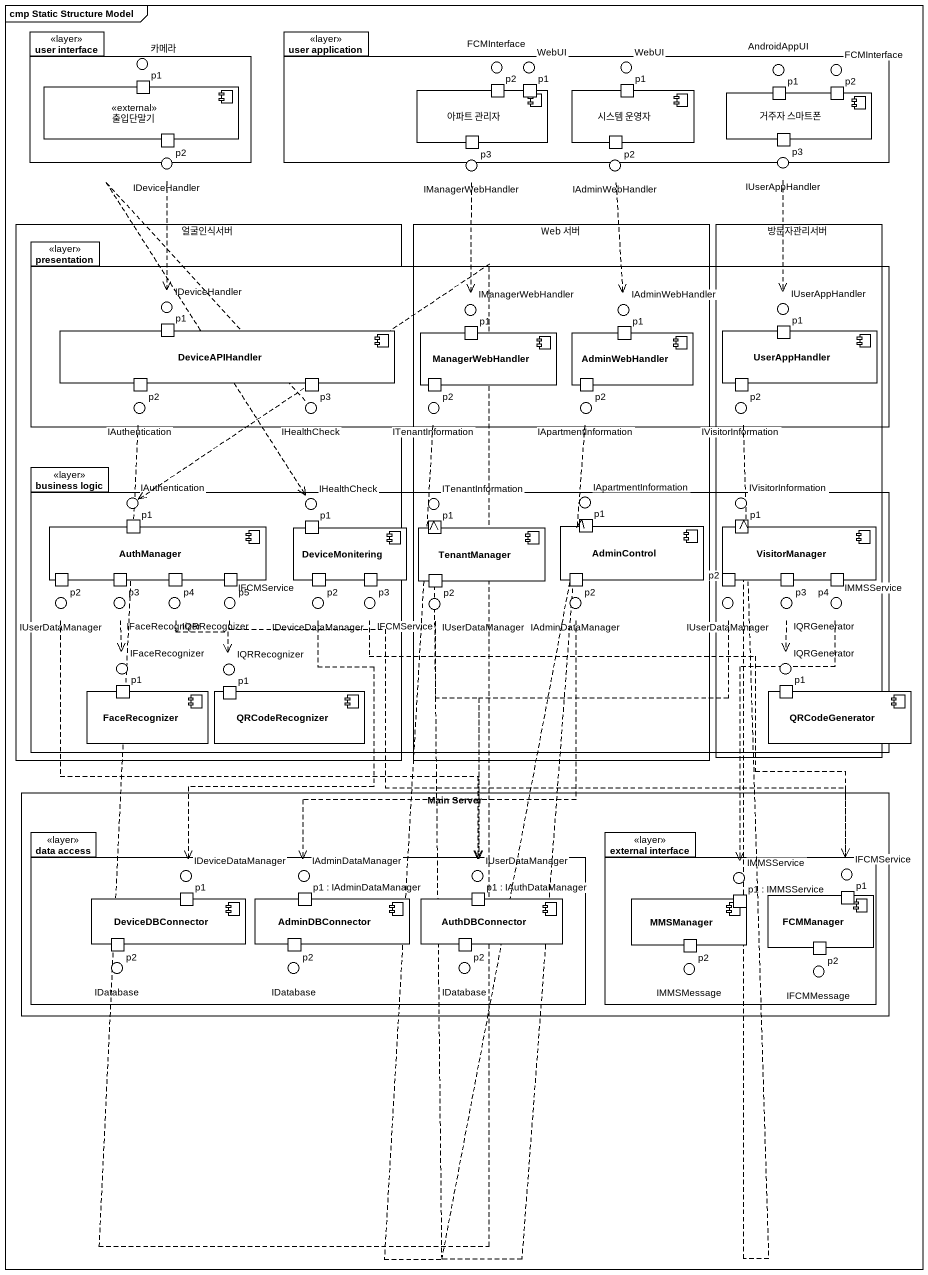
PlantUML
@startuml
mainframe cmp Static Structure Model
package "user interface" as user_interface <<layer>> {
  component 출입단말기 <<external>> {
    port p1
    port "p2" as p2_3
  }
}
package "user application" as user_application <<layer>> {
  component "아파트 관리자" as 아파트_관리자 {
    port p2
    port "p1" as p1_2
    port p3
  }
  component "시스템 운영자" as 시스템_운영자 {
    port "p1" as p1_3
    port "p2" as p2_4
  }
  component "거주자 스마트폰" as 거주자_스마트폰 {
    port "p1" as p1_4
    port "p2" as p2_2
    port "p3" as p3_2
  }
}
() 카메라
() FCMInterface
() WebUI
() "WebUI" as WebUI_2
() AndroidAppUI
() "FCMInterface" as FCMInterface_2
() IDeviceHandler
() IManagerWebHandler
() IAdminWebHandler
() IUserAppHandler
rectangle 얼굴인식서버 {
  component AuthManager {
    port "p1" as p1_9
    port "p2" as p2_9
    port "p3" as p3_4
    port p4
    port p5
  }
  component FaceRecognizer {
    port "p1" as p1_14
  }
  component QRCodeRecognizer {
    port "p1" as p1_15
  }
}
rectangle "Web 서버" as Web_서버 {
  component ManagerWebHandler {
    port "p1" as p1_6
    port "p2" as p2_6
  }
  component AdminWebHandler {
    port "p1" as p1_7
    port "p2" as p2_7
  }
  component TenantManager {
    port "p1" as p1_11
    port "p2" as p2_11
  }
  component AdminControl {
    port "p1" as p1_12
    port "p2" as p2_12
  }
}
rectangle 방문자관리서버 {
  component UserAppHandler {
    port "p1" as p1_8
    port "p2" as p2_8
  }
  component VisitorManager {
    port "p1" as p1_13
    port "p2" as p2_13
    port "p3" as p3_6
    port "p4" as p4_2
  }
}
package presentation <<layer>> {
  component DeviceAPIHandler {
    port "p1" as p1_5
    port "p2" as p2_5
    port "p3" as p3_3
  }
}
() "IDeviceHandler" as IDeviceHandler_2
() "IManagerWebHandler" as IManagerWebHandler_2
() "IAdminWebHandler" as IAdminWebHandler_2
() "IUserAppHandler" as IUserAppHandler_2
() IAuthentication
() IHealthCheck
() ITenantInformation
() IApartmentInformation
() IVisitorInformation
package "business logic" as business_logic <<layer>> {
  component DeviceMonitering {
    port "p1" as p1_10
    port "p2" as p2_10
    port "p3" as p3_5
  }
}
() "IAuthentication" as IAuthentication_2
() "IHealthCheck" as IHealthCheck_2
() "ITenantInformation" as ITenantInformation_2
() "IApartmentInformation" as IApartmentInformation_2
() "IVisitorInformation" as IVisitorInformation_2
() IUserDataManager
() IFaceRecognizer
() IQRRecognizer
() IFCMService
() IDeviceDataManager
() "IFCMService" as IFCMService_2
() "IUserDataManager" as IUserDataManager_2
() IAdminDataManager
() "IUserDataManager" as IUserDataManager_3
() IQRGenerator
() IMMSService
() "IFaceRecognizer" as IFaceRecognizer_2
() "IQRRecognizer" as IQRRecognizer_2
() "IQRGenerator" as IQRGenerator_2
component QRCodeGenerator {
  port "p1" as p1_16
}
rectangle "Main Server" as Main_Server {
  package "data access" as data_access <<layer>> {
    component DeviceDBConnector {
      port "p1" as p1_17
      port "p2" as p2_14
    }
    component AdminDBConnector {
      port "p1 : IAdminDataManager" as p1_18
      port "p2" as p2_15
    }
    component AuthDBConnector {
      port "p1 : IAuthDataManager" as p1_19
      port "p2" as p2_16
    }
  }
  package "external interface" as external_interface <<layer>> {
    component MMSManager {
      port "p1 : IMMSService" as p1_20
      port "p2" as p2_17
    }
    component FCMManager {
      port "p1" as p1_21
      port "p2" as p2_18
    }
  }
}
() "IDeviceDataManager" as IDeviceDataManager_2
() "IAdminDataManager" as IAdminDataManager_2
() "IUserDataManager" as IUserDataManager_4
() "IMMSService" as IMMSService_2
() "IFCMService" as IFCMService_3
() IDatabase
() "IDatabase" as IDatabase_2
() "IDatabase" as IDatabase_3
() IMMSMessage
() IFCMMessage
user_interface -up- 카메라
user_application -left- FCMInterface
user_application -left- WebUI
user_application -up- WebUI_2
user_application -right- AndroidAppUI
user_application -right- FCMInterface_2
presentation -left- IDeviceHandler_2
Web_서버 -up- IManagerWebHandler_2
Web_서버 -up- IAdminWebHandler_2
방문자관리서버 -up- IUserAppHandler_2
presentation -left- IAuthentication
presentation -left- IHealthCheck
Web_서버 -up- ITenantInformation
Web_서버 -up- IApartmentInformation
방문자관리서버 -up- IVisitorInformation
얼굴인식서버 -left- IAuthentication_2
얼굴인식서버 -right- IHealthCheck_2
Web_서버 -left- ITenantInformation_2
Web_서버 -right- IApartmentInformation_2
방문자관리서버 -left- IVisitorInformation_2
얼굴인식서버 -- IUserDataManager
얼굴인식서버 -- IFaceRecognizer
얼굴인식서버 -- IQRRecognizer
얼굴인식서버 -- IFCMService
얼굴인식서버 -- IDeviceDataManager
얼굴인식서버 -- IFCMService_2
Web_서버 -- IUserDataManager_2
Web_서버 -- IAdminDataManager
방문자관리서버 -- IUserDataManager_3
방문자관리서버 -- IQRGenerator
방문자관리서버 -- IMMSService
얼굴인식서버 -- IFaceRecognizer_2
얼굴인식서버 -- IQRRecognizer_2
방문자관리서버 -- IQRGenerator_2
data_access -left- IDeviceDataManager_2
data_access -up- IAdminDataManager_2
data_access -right- IUserDataManager_4
external_interface -up- IMMSService_2
external_interface -right- IFCMService_3
data_access -left- IDatabase
data_access -- IDatabase_2
data_access -right- IDatabase_3
external_interface -- IMMSMessage
external_interface -- IFCMMessage
IDeviceHandler ..> IDeviceHandler_2
IManagerWebHandler ..> IManagerWebHandler_2
IAdminWebHandler ..> IAdminWebHandler_2
IUserAppHandler ..> IUserAppHandler_2
IAuthentication ..> IAuthentication_2
IHealthCheck ..> IHealthCheck_2
ITenantInformation ..> ITenantInformation_2
IApartmentInformation ..> IApartmentInformation_2
IVisitorInformation ..> IVisitorInformation_2
IUserDataManager ..> IUserDataManager_4
IFaceRecognizer ..> IFaceRecognizer_2
IQRRecognizer ..> IQRRecognizer_2
IFCMService .right.> IFCMService_3
IDeviceDataManager ..> IDeviceDataManager_2
IFCMService_2 .right.> IFCMService_3
IUserDataManager_2 ..> IUserDataManager_4
IAdminDataManager ..> IAdminDataManager_2
IUserDataManager_3 ..> IUserDataManager_4
IQRGenerator ..> IQRGenerator_2
IMMSService ..> IMMSService_2
@enduml
